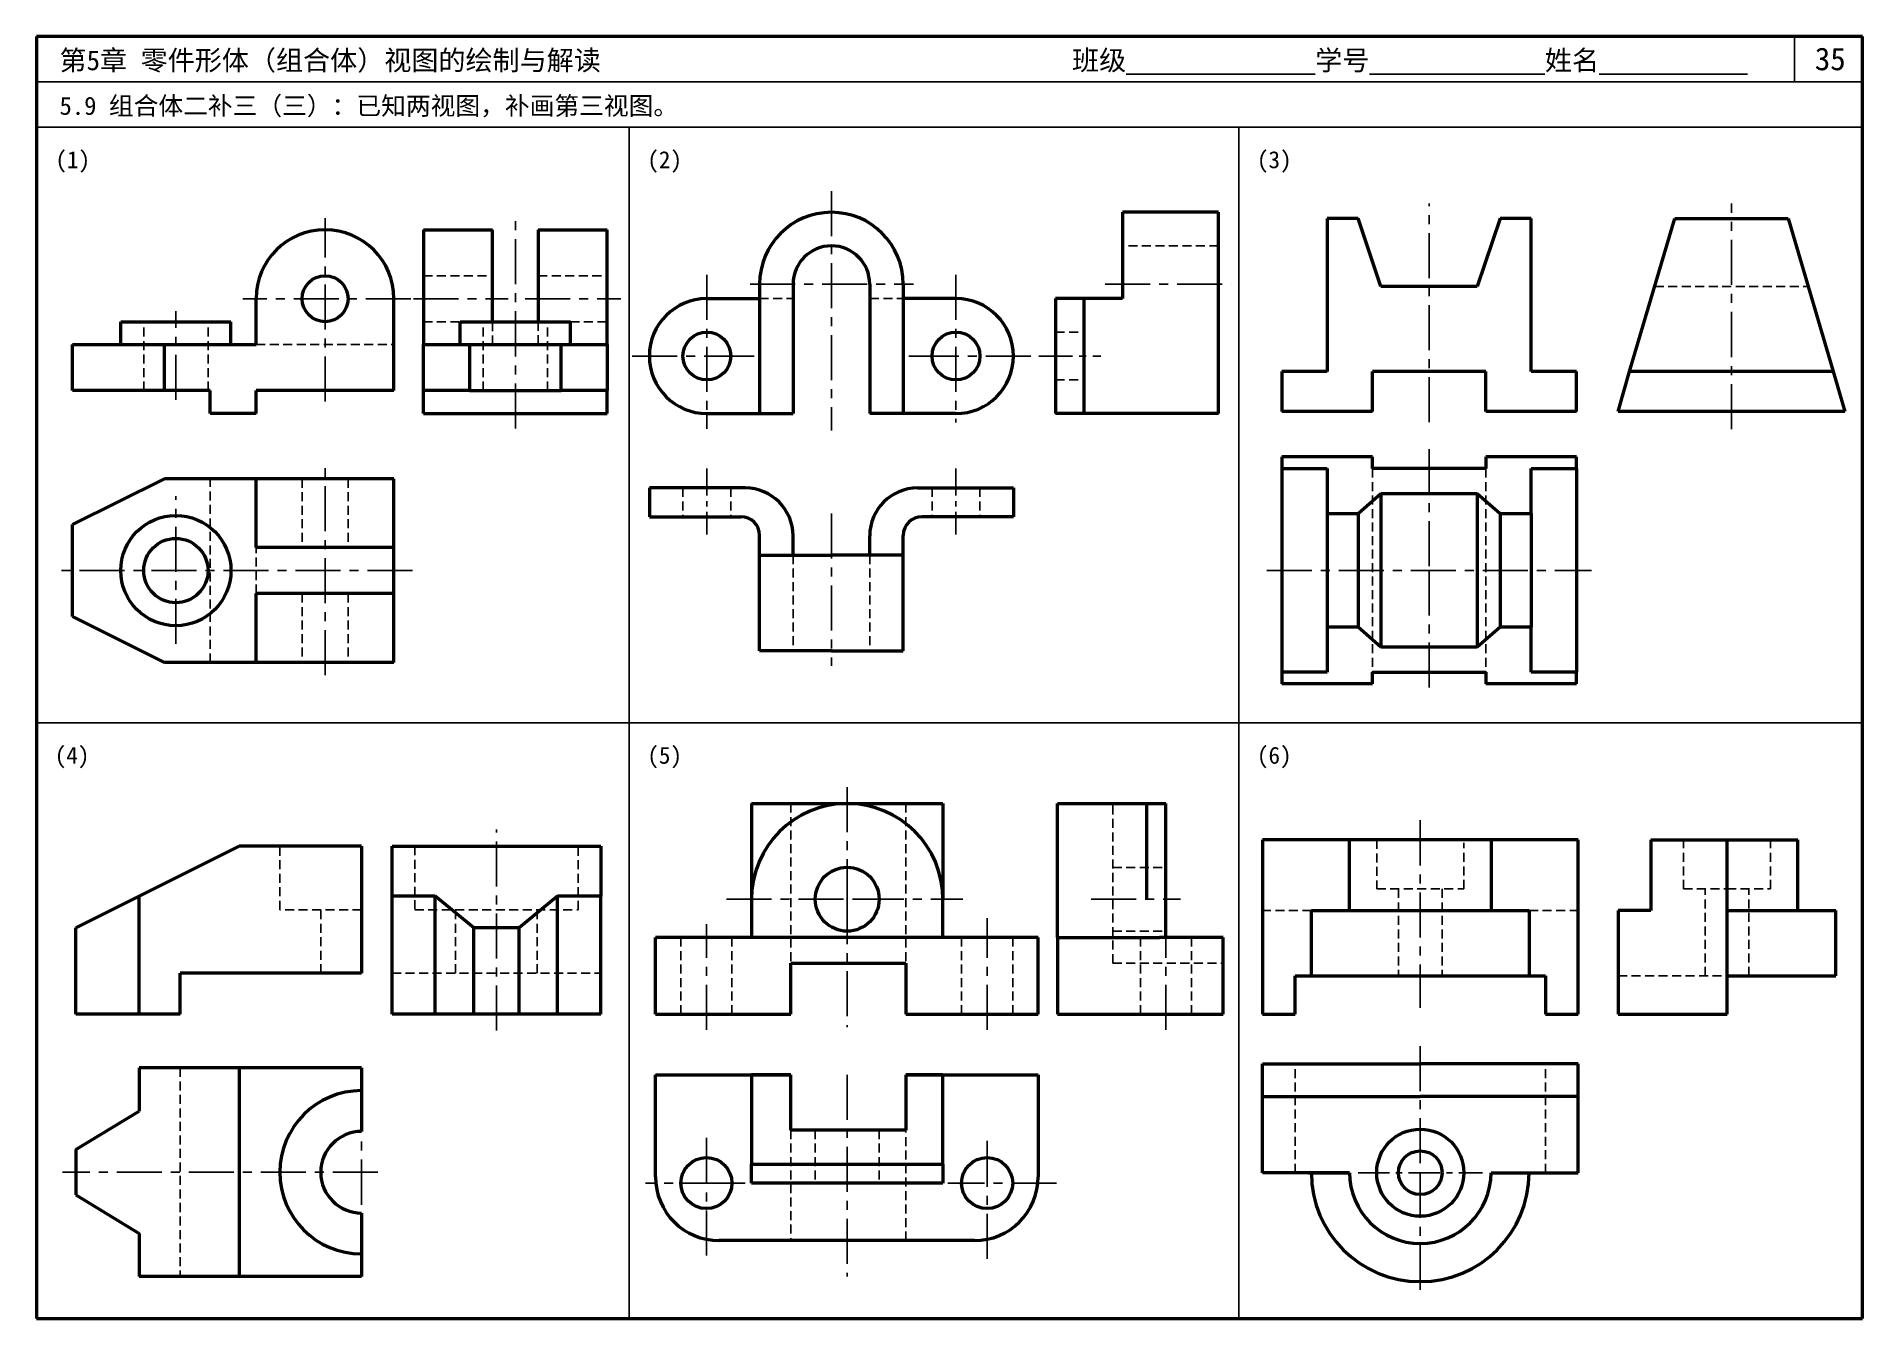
# Model space of a CAD drawing. Header units: millimetres. Extents: x 0 to 322, y 0 to 226.
import ezdxf

# ---------------------------------------------------------------- set-up
doc = ezdxf.new("R2010")
doc.units = ezdxf.units.MM
doc.header["$LTSCALE"] = 0.25
doc.linetypes.add('CENTER', pattern=[50.8, 31.75, -6.35, 6.35, -6.35])
doc.linetypes.add('HIDDEN', pattern=[9.525, 6.35, -3.175])
for name, color, linetype in [('点画线层', 7, 'CENTER'), ('答案', 1, 'Continuous'), ('虚线层', 7, 'HIDDEN')]:
    doc.layers.add(name, color=color, linetype=linetype)
doc.layers.add('粗实线层', color=7, linetype='Continuous', lineweight=50)
doc.styles.add('宋体', font='SimSun.ttf', dxfattribs={"height": 3.5})

msp = doc.modelspace()

# ---------------------------------------------------------------- linework, layer by layer
at = {"lineweight": 50}
for p, q in [((322, 226), (0, 226)), ((0, 226), (0, 0)), ((322, 0), (322, 226)), ((0, 0), (322, 0))]:
    msp.add_line(p, q, dxfattribs=at)
for p, q in [((310, 218), (310, 226)), ((322, 218), (0, 218)), ((322, 210), (0, 210)), ((104.5, 210), (104.5, 0)), ((212, 210), (212, 0)), ((0, 105), (322, 105))]:
    msp.add_line(p, q)
at = {"layer": '点画线层'}
for p, q in [((140.18, 198.76), (140.18, 156.52)), ((245.58, 158.01), (245.58, 196.55)), ((298.89, 156.8), (298.89, 196.55)), ((50.89, 161.63), (50.89, 193.99)), ((118.21, 183.98), (118.21, 157.96)), ((162.14, 183.98), (162.14, 157.96)), ((125.82, 182.34), (154.68, 182.34)), ((24.57, 161.96), (24.57, 177.56)), ((66, 179.78), (36.41, 179.78)), ((105.03, 169.67), (120.86, 169.67)), ((120.86, 169.67), (126.53, 169.67)), ((159.49, 169.67), (153.82, 169.67)), ((175.33, 169.67), (159.49, 169.67)), ((118.21, 159.53), (118.21, 156.86)), ((50.89, 113.41), (50.89, 150.37)), ((24.57, 118.93), (24.57, 144.99)), ((140.18, 141.9), (140.18, 115.03)), ((66.33, 131.85), (4.19, 131.85)), ((142.96, 93.69), (142.96, 73.91)), ((244.02, 87.82), (244.02, 54.78)), ((121.69, 73.91), (145.01, 73.91)), ((142.96, 73.91), (142.96, 51.34)), ((145.01, 73.91), (163.33, 73.91)), ((118.14, 50.9), (118.14, 69.52)), ((167.64, 50.9), (167.64, 70.57)), ((244.02, 48.02), (244.02, 25.7)), ((142.96, 42.97), (142.96, 7.39)), ((57.32, 20.06), (57.32, 31.48)), ((118.14, 26.84), (118.14, 31.84)), ((167.64, 26.67), (167.64, 31.34)), ((60.19, 25.77), (4.59, 25.77)), ((118.14, 11.1), (118.14, 26.84)), ((167.64, 10.51), (167.64, 26.67)), ((121.82, 23.86), (107.39, 23.86)), ((124.94, 23.86), (121.82, 23.86)), ((164.77, 23.86), (160.68, 23.86)), ((179.87, 23.86), (164.77, 23.86)), ((244.02, 25.7), (244.02, 3.78))]:
    msp.add_line(p, q, dxfattribs=at)
at = {"layer": '点画线层', "ltscale": 0.6}
for p, q in [((118.21, 149.83), (118.21, 138.21)), ((162.14, 149.83), (162.14, 138.21))]:
    msp.add_line(p, q, dxfattribs=at)
at = {"layer": '点画线层', "ltscale": 0.7}
msp.add_line((233.06, 25.7), (254.98, 25.7), dxfattribs=at)
at = {"layer": '答案', "linetype": 'CENTER'}
for p, q in [((84.44, 156.92), (84.44, 193.97)), ((188.43, 182.34), (210.68, 182.34)), ((66.47, 179.78), (83.15, 179.78)), ((86.19, 179.78), (103.04, 179.78)), ((245.58, 153.27), (245.58, 131.89)), ((216.96, 131.89), (274.24, 131.89)), ((245.58, 131.89), (245.58, 110.62)), ((81.09, 50.75), (81.09, 86.19)), ((185.97, 73.91), (201.76, 73.91)), ((199.16, 50.9), (199.16, 67.16))]:
    msp.add_line(p, q, dxfattribs=at)
at = {"layer": '答案', "lineweight": 50}
for p, q in [((191.53, 195.01), (191.53, 179.81)), ((208.43, 195.01), (191.53, 195.01)), ((208.43, 159.53), (208.43, 195.01)), ((68.24, 191.93), (68.24, 179.78)), ((68.24, 191.93), (80.39, 191.93)), ((80.39, 179.78), (80.39, 191.93)), ((88.49, 191.93), (88.49, 179.78)), ((88.49, 191.93), (100.64, 191.93)), ((100.64, 179.78), (100.64, 191.93)), ((68.24, 179.78), (68.24, 171.68)), ((80.39, 175.73), (80.39, 179.78)), ((88.49, 179.78), (88.49, 175.73)), ((100.64, 171.68), (100.64, 179.78)), ((179.7, 179.81), (179.7, 159.53)), ((191.53, 179.81), (179.7, 179.81)), ((184.77, 159.53), (184.77, 179.81)), ((74.72, 175.73), (94.16, 175.73)), ((74.72, 171.68), (74.72, 175.73)), ((94.16, 171.68), (94.16, 175.73)), ((68.24, 163.58), (68.24, 171.68)), ((68.24, 171.68), (76.34, 171.68)), ((76.34, 171.68), (92.54, 171.68)), ((76.34, 171.68), (76.34, 163.58)), ((92.54, 163.58), (92.54, 171.68)), ((92.54, 171.68), (100.64, 171.68)), ((100.64, 171.68), (100.64, 163.58)), ((68.24, 159.53), (68.24, 163.58)), ((76.34, 163.58), (68.24, 163.58)), ((76.34, 163.58), (92.54, 163.58)), ((100.64, 163.58), (92.54, 163.58)), ((100.64, 159.53), (100.64, 163.58)), ((68.24, 159.53), (100.64, 159.53)), ((208.43, 159.53), (179.7, 159.53)), ((219.58, 151.89), (219.58, 149.83)), ((235.58, 151.89), (219.58, 151.89)), ((235.58, 149.83), (235.58, 151.89)), ((271.58, 151.89), (255.58, 151.89)), ((255.58, 151.89), (255.58, 149.83)), ((271.58, 149.83), (271.58, 151.89)), ((219.58, 149.83), (219.58, 113.95)), ((219.58, 149.83), (227.58, 149.83)), ((227.58, 149.83), (227.58, 141.89)), ((255.58, 149.83), (235.58, 149.83)), ((263.58, 149.83), (271.58, 149.83)), ((263.58, 141.89), (263.58, 149.83)), ((271.58, 149.83), (271.58, 113.95)), ((233.08, 141.89), (237.08, 145.42)), ((237.08, 145.42), (237.08, 118.36)), ((237.08, 145.42), (254.08, 145.42)), ((254.08, 145.42), (254.08, 118.36)), ((254.08, 145.42), (258.08, 141.89)), ((227.58, 141.89), (227.58, 121.89)), ((227.58, 141.89), (233.08, 141.89)), ((233.08, 141.89), (233.08, 121.89)), ((258.08, 141.89), (258.08, 121.89)), ((258.08, 141.89), (263.58, 141.89)), ((263.58, 141.89), (263.58, 121.89)), ((227.58, 121.89), (227.58, 113.95)), ((233.08, 121.89), (227.58, 121.89)), ((237.08, 118.36), (233.08, 121.89)), ((258.08, 121.89), (254.08, 118.36)), ((263.58, 121.89), (258.08, 121.89)), ((263.58, 113.95), (263.58, 121.89)), ((254.08, 118.36), (237.08, 118.36)), ((219.58, 113.95), (219.58, 111.89)), ((227.58, 113.95), (219.58, 113.95)), ((235.58, 113.95), (255.58, 113.95)), ((235.58, 111.89), (235.58, 113.95)), ((255.58, 113.95), (255.58, 111.89)), ((271.58, 113.95), (263.58, 113.95)), ((271.58, 111.89), (271.58, 113.95)), ((235.58, 111.89), (219.58, 111.89)), ((271.58, 111.89), (255.58, 111.89)), ((180.03, 90.78), (195.78, 90.78)), ((180.03, 67.16), (180.03, 90.78)), ((195.78, 73.91), (195.78, 90.78)), ((195.78, 90.78), (199.16, 90.78)), ((199.16, 73.91), (199.16, 90.78)), ((284.67, 84.38), (298.11, 84.38)), ((284.67, 84.38), (284.67, 71.9)), ((298.11, 53.66), (298.11, 84.38)), ((298.11, 84.38), (310.59, 84.38)), ((310.59, 71.9), (310.59, 84.38)), ((62.69, 74.46), (62.69, 83.26)), ((62.69, 83.26), (99.49, 83.26)), ((99.49, 83.26), (99.49, 74.46)), ((62.69, 53.66), (62.69, 74.46)), ((70.29, 74.46), (62.69, 74.46)), ((70.29, 53.66), (70.29, 74.46)), ((77.09, 68.86), (70.29, 74.46)), ((91.89, 74.46), (85.09, 68.86)), ((91.89, 53.66), (91.89, 74.46)), ((99.49, 74.46), (91.89, 74.46)), ((99.49, 53.66), (99.49, 74.46)), ((199.16, 67.16), (199.16, 73.91)), ((278.91, 71.9), (278.91, 53.66)), ((284.67, 71.9), (278.91, 71.9)), ((298.11, 71.9), (317.31, 71.9)), ((317.31, 60.38), (317.31, 71.9)), ((77.09, 53.66), (77.09, 68.86)), ((85.09, 68.86), (77.09, 68.86)), ((85.09, 53.66), (85.09, 68.86)), ((180.03, 67.16), (180.03, 53.66)), ((180.03, 67.16), (198.03, 67.16)), ((209.28, 67.16), (198.03, 67.16)), ((209.28, 53.66), (209.28, 67.16)), ((298.11, 60.38), (317.31, 60.38)), ((70.29, 53.66), (62.69, 53.66)), ((77.09, 53.66), (70.29, 53.66)), ((85.09, 53.66), (77.09, 53.66)), ((91.89, 53.66), (85.09, 53.66)), ((99.49, 53.66), (91.89, 53.66)), ((180.03, 53.66), (198.03, 53.66)), ((198.03, 53.66), (209.28, 53.66)), ((278.91, 53.66), (298.11, 53.66))]:
    msp.add_line(p, q, dxfattribs=at)
at = {"layer": '答案', "linetype": 'HIDDEN'}
for p, q in [((208.43, 189.1), (191.53, 189.1)), ((68.24, 183.83), (80.39, 183.83)), ((88.49, 183.83), (100.64, 183.83)), ((68.24, 175.73), (74.72, 175.73)), ((78.77, 163.58), (78.77, 175.73)), ((80.39, 171.68), (80.39, 175.73)), ((88.49, 175.73), (88.49, 171.68)), ((90.11, 163.58), (90.11, 175.73)), ((94.16, 175.73), (100.64, 175.73)), ((179.7, 173.89), (184.77, 173.89)), ((179.7, 165.45), (184.77, 165.45)), ((235.58, 149.83), (235.58, 113.95)), ((255.58, 149.83), (255.58, 113.95)), ((189.8, 62.66), (189.8, 90.78)), ((290.43, 75.74), (290.43, 84.38)), ((305.79, 75.74), (305.79, 84.38)), ((66.69, 83.26), (66.69, 72.06)), ((95.49, 72.06), (95.49, 83.26)), ((189.8, 79.53), (199.16, 79.53)), ((290.43, 75.74), (298.11, 75.74)), ((294.27, 60.38), (294.27, 75.74)), ((298.11, 75.74), (305.79, 75.74)), ((301.95, 60.38), (301.95, 75.74)), ((66.69, 72.06), (95.49, 72.06)), ((73.89, 60.86), (73.89, 72.06)), ((88.29, 60.86), (88.29, 72.06)), ((189.8, 68.28), (199.16, 68.28)), ((194.66, 53.66), (194.66, 67.16)), ((203.66, 53.66), (203.66, 67.16)), ((189.8, 62.66), (209.28, 62.66)), ((62.69, 60.86), (99.49, 60.86)), ((278.91, 60.38), (298.11, 60.38))]:
    msp.add_line(p, q, dxfattribs=at)
at = {"layer": '答案', "linetype": 'CENTER', "ltscale": 0.75}
msp.add_line((176.75, 169.67), (187.7, 169.67), dxfattribs=at)
at = {"layer": '粗实线层'}
for p, q in [((233.08, 193.92), (227.58, 193.92)), ((227.58, 193.92), (227.58, 166.92)), ((237.08, 181.92), (233.08, 193.92)), ((258.08, 193.92), (254.08, 181.92)), ((263.58, 193.92), (258.08, 193.92)), ((263.58, 166.92), (263.58, 193.92)), ((280.94, 166.92), (288.89, 193.92)), ((288.89, 193.92), (308.89, 193.92)), ((308.89, 193.92), (316.83, 166.92)), ((127.51, 182.34), (127.51, 159.53)), ((133.42, 182.34), (133.42, 159.53)), ((146.94, 182.34), (146.94, 159.53)), ((152.85, 182.34), (152.85, 159.53)), ((254.08, 181.92), (237.08, 181.92)), ((38.74, 171.68), (38.74, 179.78)), ((63.04, 163.58), (63.04, 179.78)), ((118.21, 179.81), (127.51, 179.81)), ((162.14, 179.81), (152.85, 179.81)), ((14.85, 175.73), (34.29, 175.73)), ((14.85, 171.68), (14.85, 175.73)), ((34.29, 171.68), (34.29, 175.73)), ((6.34, 163.58), (6.34, 171.68)), ((6.34, 171.68), (38.74, 171.68)), ((22.54, 163.58), (22.54, 171.68)), ((219.58, 166.92), (219.58, 159.92)), ((227.58, 166.92), (219.58, 166.92)), ((235.58, 159.92), (235.58, 166.92)), ((255.58, 166.92), (235.58, 166.92)), ((255.58, 159.92), (255.58, 166.92)), ((271.58, 166.92), (263.58, 166.92)), ((271.58, 159.92), (271.58, 166.92)), ((278.89, 159.92), (280.94, 166.92)), ((316.83, 166.92), (280.94, 166.92)), ((316.83, 166.92), (318.89, 159.92)), ((30.64, 163.58), (6.34, 163.58)), ((30.64, 159.53), (30.64, 163.58)), ((63.04, 163.58), (38.74, 163.58)), ((38.74, 159.53), (38.74, 163.58)), ((38.74, 159.53), (30.64, 159.53)), ((118.21, 159.53), (133.42, 159.53)), ((162.14, 159.53), (146.94, 159.53)), ((235.58, 159.92), (219.58, 159.92)), ((271.58, 159.92), (255.58, 159.92)), ((318.89, 159.92), (278.89, 159.92)), ((6.34, 139.95), (22.54, 148.05)), ((63.04, 148.05), (22.54, 148.05)), ((38.74, 135.9), (38.74, 148.05)), ((63.04, 115.65), (63.04, 148.05)), ((108.08, 146.42), (108.08, 141.35)), ((124.97, 146.42), (108.08, 146.42)), ((155.38, 146.42), (172.28, 146.42)), ((172.28, 146.42), (172.28, 141.35)), ((6.34, 123.75), (6.34, 139.95)), ((108.08, 141.35), (124.21, 141.35)), ((172.28, 141.35), (156.15, 141.35)), ((63.04, 135.9), (38.74, 135.9)), ((127.51, 117.69), (127.51, 138.05)), ((133.42, 134.59), (133.42, 137.97)), ((146.94, 134.59), (146.94, 137.97)), ((152.85, 117.69), (152.85, 138.05)), ((127.51, 134.59), (140.18, 134.59)), ((152.85, 134.59), (140.18, 134.59)), ((38.74, 115.65), (38.74, 127.8)), ((63.04, 127.8), (38.74, 127.8)), ((6.34, 123.75), (22.54, 115.65)), ((140.18, 117.69), (127.51, 117.69)), ((140.18, 117.69), (152.85, 117.69)), ((63.04, 115.65), (22.54, 115.65)), ((126.08, 90.78), (126.08, 73.91)), ((126.08, 90.78), (142.96, 90.78)), ((142.96, 90.78), (159.83, 90.78)), ((159.83, 90.78), (159.83, 73.91)), ((216.18, 84.38), (216.18, 53.66)), ((271.86, 84.38), (216.18, 84.38)), ((231.54, 71.9), (231.54, 84.38)), ((256.5, 84.38), (256.5, 71.9)), ((271.86, 53.66), (271.86, 84.38)), ((35.72, 83.26), (6.92, 68.86)), ((57.32, 83.26), (35.72, 83.26)), ((57.32, 83.26), (57.32, 60.86)), ((18.12, 53.66), (18.12, 74.46)), ((126.08, 73.91), (126.08, 67.16)), ((159.83, 67.16), (159.83, 73.91)), ((224.82, 60.38), (224.82, 71.9)), ((224.82, 71.9), (263.22, 71.9)), ((263.22, 71.9), (263.22, 60.38)), ((6.92, 53.66), (6.92, 68.86)), ((109.14, 53.66), (109.14, 67.16)), ((120.39, 67.16), (109.14, 67.16)), ((165.39, 67.16), (120.39, 67.16)), ((176.64, 67.16), (165.39, 67.16)), ((176.64, 53.66), (176.64, 67.16)), ((133.03, 53.66), (133.03, 62.66)), ((133.03, 62.66), (153.28, 62.66)), ((153.28, 62.66), (153.28, 53.66)), ((57.32, 60.86), (25.32, 60.86)), ((25.32, 53.66), (25.32, 60.86)), ((221.94, 60.38), (266.1, 60.38)), ((221.94, 53.66), (221.94, 60.38)), ((266.1, 60.38), (266.1, 53.66)), ((25.32, 53.66), (6.92, 53.66)), ((109.14, 53.66), (120.39, 53.66)), ((120.39, 53.66), (133.03, 53.66)), ((153.28, 53.66), (165.39, 53.66)), ((165.39, 53.66), (176.64, 53.66)), ((216.18, 53.66), (221.94, 53.66)), ((266.1, 53.66), (271.86, 53.66)), ((57.32, 44.17), (18.12, 44.17)), ((18.12, 44.17), (18.12, 36.57)), ((35.72, 44.17), (35.72, 7.37)), ((57.32, 44.17), (57.32, 32.97)), ((109.14, 24.98), (109.14, 42.98)), ((109.14, 42.98), (133.03, 42.98)), ((133.03, 42.98), (126.08, 42.98)), ((126.08, 42.98), (126.08, 27.23)), ((133.03, 42.98), (133.03, 42.98)), ((133.03, 33.21), (133.03, 42.98)), ((153.28, 42.98), (176.64, 42.98)), ((153.28, 42.98), (153.28, 33.21)), ((159.83, 42.98), (153.28, 42.98)), ((153.28, 42.98), (153.28, 42.98)), ((159.83, 27.23), (159.83, 42.98)), ((176.64, 42.98), (176.64, 24.98)), ((216.18, 25.7), (216.18, 44.9)), ((216.18, 44.9), (244.02, 44.9)), ((271.86, 44.9), (244.02, 44.9)), ((271.86, 25.7), (271.86, 44.9)), ((216.18, 39.14), (244.02, 39.14)), ((271.86, 39.14), (244.02, 39.14)), ((6.92, 29.77), (18.12, 36.57)), ((153.28, 33.21), (133.03, 33.21)), ((6.92, 29.77), (6.92, 21.77)), ((126.08, 27.23), (142.96, 27.23)), ((126.08, 23.85), (126.08, 27.23)), ((142.96, 27.23), (159.83, 27.23)), ((159.83, 27.23), (159.83, 23.85)), ((159.83, 23.85), (126.08, 23.85)), ((231.54, 25.7), (216.18, 25.7)), ((224.25, 25.7), (231.54, 25.7)), ((256.5, 25.7), (271.86, 25.7)), ((256.5, 25.7), (264.07, 25.7)), ((6.92, 21.77), (18.12, 14.97)), ((57.32, 18.57), (57.32, 7.37)), ((18.12, 14.97), (18.12, 7.37)), ((165.39, 13.73), (120.39, 13.73)), ((57.32, 7.37), (18.12, 7.37))]:
    msp.add_line(p, q, dxfattribs=at)
for centre, radius in [((50.89, 179.78), 4.05), ((118.21, 169.67), 4.22), ((162.14, 169.67), 4.22), ((24.57, 131.85), 9.72), ((24.57, 131.85), 5.67), ((142.96, 73.91), 5.63), ((244.02, 25.7), 7.68), ((244.02, 25.7), 3.84), ((118.14, 23.86), 4.5), ((167.64, 23.86), 4.5)]:
    msp.add_circle(centre, radius, dxfattribs=at)
for centre, radius, start, end in [((140.18, 182.34), 12.67, 0, 180), ((50.89, 179.78), 12.15, 0, 180), ((140.18, 182.34), 6.76, 0, 180), ((118.21, 169.67), 10.14, 90, 270), ((162.14, 169.67), 10.14, 270, 90), ((124.97, 137.97), 8.45, 0, 90), ((155.38, 137.97), 8.45, 90, 180), ((124.21, 138.05), 3.3, 0, 90), ((156.15, 138.05), 3.3, 90, 180), ((142.96, 73.91), 16.88, 0, 180), ((57.32, 25.77), 14.4, 90, 270), ((57.32, 25.77), 7.2, 90, 270), ((120.39, 24.98), 11.25, 180, 270), ((165.39, 24.98), 11.25, 270, 0), ((244.02, 25.7), 19.2, 180, 0), ((244.02, 25.7), 12.48, 180, 0)]:
    msp.add_arc(centre, radius, start, end, dxfattribs=at)
at = {"layer": '虚线层'}
for p, q in [((285.36, 181.92), (312.42, 181.92)), ((127.51, 179.81), (133.42, 179.81)), ((146.96, 179.81), (152.85, 179.81)), ((18.9, 163.58), (18.9, 175.73)), ((30.24, 163.58), (30.24, 175.73)), ((38.74, 171.68), (63.04, 171.68)), ((63.04, 171.68), (63.04, 163.58)), ((30.64, 115.65), (30.64, 148.05)), ((46.84, 148.05), (46.84, 135.9)), ((54.94, 148.05), (54.94, 135.9)), ((113.99, 146.42), (113.99, 141.35)), ((122.44, 146.42), (122.44, 141.35)), ((157.92, 146.42), (157.92, 141.35)), ((166.37, 146.42), (166.37, 141.35)), ((38.74, 127.8), (38.74, 135.9)), ((133.42, 134.59), (133.42, 117.69)), ((146.94, 134.59), (146.94, 117.69)), ((46.84, 127.8), (46.84, 115.65)), ((54.94, 127.8), (54.94, 115.65)), ((133.03, 90.78), (133.03, 62.66)), ((153.28, 90.78), (153.28, 62.66)), ((236.34, 84.38), (236.34, 75.74)), ((251.7, 75.74), (251.7, 83.84)), ((42.92, 72.06), (42.92, 83.26)), ((236.34, 75.74), (251.7, 75.74)), ((240.18, 75.74), (240.18, 60.38)), ((247.86, 75.74), (247.86, 60.38)), ((57.32, 72.06), (42.92, 72.06)), ((50.12, 60.86), (50.12, 72.06)), ((224.82, 71.9), (216.18, 71.9)), ((263.22, 71.9), (271.86, 71.9)), ((113.64, 53.66), (113.64, 67.16)), ((122.64, 53.66), (122.64, 67.16)), ((163.14, 53.66), (163.14, 67.16)), ((172.14, 53.66), (172.14, 67.16)), ((25.32, 44.17), (25.32, 7.37)), ((221.94, 25.7), (221.94, 44.9)), ((266.1, 25.7), (266.1, 44.9)), ((133.03, 33.21), (133.03, 13.73)), ((137.33, 33.21), (137.33, 23.85)), ((148.58, 33.21), (148.58, 23.85)), ((153.28, 13.73), (153.28, 33.21))]:
    msp.add_line(p, q, dxfattribs=at)

# ---------------------------------------------------------------- texts
at = {"style": '宋体'}
for s, height, p in [('第5章 零件形体（组合体）视图的绘制与解读', 3.5, (4.05, 220.06)), ('班级%%U              %%U学号%%U             %%U姓名%%U           ', 3.5, (182.61, 220.06)), ('35', 4, (313.6, 220.06)), ('5.9 组合体二补三（三）：已知两视图，补画第三视图。', 3.2, (4.05, 212.19)), ('(1)', 3, (3.33, 202.79)), ('(2)', 3, (107.71, 202.79)), ('(3)', 3, (215.21, 202.79)), ('(4)', 3, (3.21, 97.79)), ('(5)', 3, (107.71, 97.79)), ('(6)', 3, (215.21, 97.79))]:
    msp.add_text(s, height=height, dxfattribs=at).set_placement(p)

doc.saveas('drawing.dxf')
